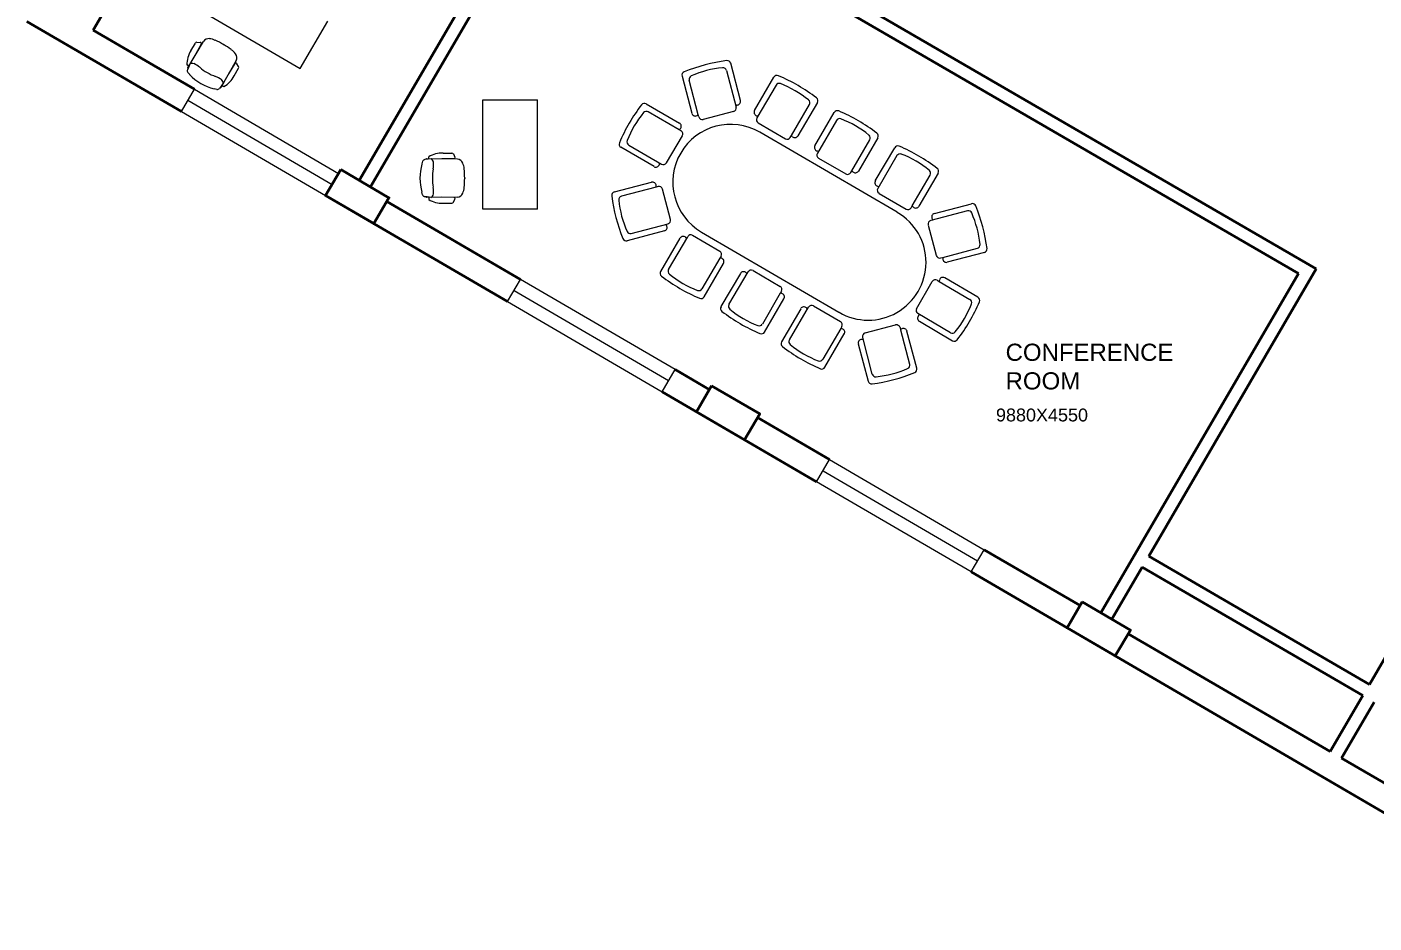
# Model space of a CAD drawing. Header units: millimetres. Extents: x 3079 to 579737, y 1565 to 1161826.
# Drawn here: x 117947 to 133642, y 551787 to 562230 of the extents above; entities that cross this region are included whole.
import ezdxf

# ---------------------------------------------------------------- set-up
doc = ezdxf.new("R2010")
doc.units = ezdxf.units.MM
for name, color, linetype, lineweight in [('1', 7, 'Continuous', 35), ('A_COL', 250, 'Continuous', 40), ('IG-Area', 250, 'Continuous', 30), ('SILL', 251, 'Continuous', 18), ('WINDOW', 252, 'Continuous', 15)]:
    doc.layers.add(name, color=color, linetype=linetype, lineweight=lineweight)
doc.layers.add('FURNITURE', color=253, linetype='Continuous', lineweight=5, transparency=0.05)
doc.styles.get("Standard").update_dxf_attribs({"font": 'arial.ttf'})

msp = doc.modelspace()

# ---------------------------------------------------------------- linework, layer by layer
at = {"layer": '1'}
for p, q in [((118719, 562192), (121029, 566171)), ((124320, 564433), (121949, 560366)), ((124115, 564378), (121819, 560442)), ((125157, 563946), (132968, 559410)), ((125081, 563817), (132762, 559356)), ((117947, 562295), (119747, 561245)), ((118719, 562192), (119898, 561504)), ((121427, 560265), (123547, 559029)), ((122140, 560197), (123698, 559288)), ((131016, 556064), (132968, 559410)), ((132838, 559485), (132838, 559485)), ((130457, 555404), (132762, 559356)), ((132888, 559274), (132888, 559274)), ((125498, 558238), (125897, 558005)), ((125347, 557979), (127147, 556929)), ((133587, 554567), (135531, 557913)), ((126459, 557678), (127298, 557188)), ((129098, 556138), (130216, 555486)), ((131016, 556064), (133587, 554567)), ((130587, 555328), (130940, 555933)), ((130940, 555933), (133512, 554438)), ((128947, 555879), (135963, 551787)), ((130778, 555159), (133132, 553785)), ((133132, 553785), (133512, 554438)), ((133263, 553709), (133642, 554362)), ((133263, 553709), (135553, 552374))]:
    msp.add_line(p, q, dxfattribs=at)
at = {"layer": 'A_COL'}
for points in [[(121603, 560568), (121427, 560265), (121988, 559938), (122165, 560240)], [(125922, 558049), (125746, 557746), (126307, 557419), (126484, 557721)], [(130241, 555529), (130065, 555227), (130627, 554900), (130803, 555202)]]:
    msp.add_lwpolyline(points, close=True, dxfattribs=at)
at = {"layer": 'FURNITURE'}
for p, q in [((120030, 562387), (121131, 561747)), ((121131, 561747), (121451, 562298)), ((120002, 562062), (119817, 561752)), ((119858, 561953), (119909, 562041)), ((119978, 562031), (119909, 561907)), ((119927, 562052), (119966, 562049)), ((119830, 561775), (119811, 561787)), ((119848, 561805), (119816, 561730)), ((119817, 561752), (119820, 561738)), ((120384, 561840), (120207, 561525)), ((120370, 561804), (120296, 561683)), ((120362, 561660), (120412, 561748)), ((120413, 561769), (120391, 561802)), ((126097, 561724), (126210, 561296)), ((126260, 561373), (126146, 561806)), ((119821, 561698), (119843, 561675)), ((120237, 561579), (120189, 561514)), ((125579, 561657), (125693, 561224)), ((125768, 561207), (125662, 561609)), ((126424, 561257), (126649, 561644)), ((120159, 561502), (120127, 561509)), ((120207, 561525), (120194, 561521)), ((120221, 561549), (120240, 561537)), ((126675, 561552), (126452, 561170)), ((123257, 560108), (123257, 561382)), ((123257, 561382), (123894, 561382)), ((123894, 560108), (123894, 561382)), ((125162, 561335), (125549, 561109)), ((126180, 561245), (125826, 561152)), ((126854, 560966), (127063, 561325)), ((127156, 561348), (126930, 560961)), ((125545, 561032), (125186, 561242)), ((125775, 561182), (125768, 561207)), ((126467, 561112), (126783, 560928)), ((127127, 560846), (127353, 561234)), ((127378, 561141), (127156, 560759)), ((125399, 560646), (125583, 560961)), ((125568, 561019), (125545, 561032)), ((128087, 560070), (126486, 561004)), ((126841, 560943), (126854, 560966)), ((127860, 560938), (127634, 560551)), ((125254, 560602), (124867, 560828)), ((124959, 560853), (125341, 560630)), ((127558, 560555), (127767, 560914)), ((127831, 560436), (128057, 560823)), ((122557, 560664), (122547, 560633)), ((122662, 560693), (122582, 560684)), ((122601, 560694), (122590, 560684)), ((122962, 560689), (122601, 560694)), ((122628, 560694), (122628, 560717)), ((122924, 560695), (122782, 560692)), ((122795, 560760), (122897, 560759)), ((122916, 560750), (122933, 560714)), ((127171, 560702), (127487, 560517)), ((128082, 560731), (127860, 560349)), ((127544, 560533), (127558, 560555)), ((128261, 560145), (128471, 560504)), ((128564, 560527), (128338, 560140)), ((122557, 560273), (122547, 560304)), ((124791, 560307), (125225, 560421)), ((125276, 560363), (124874, 560257)), ((125301, 560370), (125276, 560363)), ((125446, 559986), (125352, 560340)), ((122662, 560243), (122582, 560253)), ((122601, 560243), (122590, 560252)), ((122962, 560247), (122601, 560243)), ((122628, 560243), (122628, 560220)), ((122924, 560242), (122782, 560245)), ((122795, 560177), (122897, 560177)), ((122916, 560187), (122933, 560223)), ((127875, 560291), (128190, 560107)), ((128248, 560122), (128261, 560145)), ((128519, 560055), (128953, 560169)), ((123894, 560108), (123257, 560108)), ((128905, 560086), (128478, 559974)), ((125374, 559853), (124941, 559739)), ((124988, 559822), (125416, 559935)), ((125806, 559839), (127408, 558905)), ((128448, 559922), (128541, 559569)), ((125555, 559768), (125330, 559381)), ((125423, 559405), (125645, 559786)), ((125703, 559802), (126019, 559617)), ((126021, 559537), (125811, 559178)), ((126034, 559560), (126021, 559537)), ((128592, 559539), (128618, 559545)), ((128618, 559545), (129020, 559651)), ((129102, 559602), (128669, 559488)), ((125836, 559085), (126062, 559473)), ((126126, 558994), (126349, 559376)), ((126407, 559391), (126722, 559207)), ((126259, 559358), (126033, 558971)), ((128311, 558947), (128495, 559263)), ((128552, 559278), (128575, 559265)), ((128575, 559265), (128934, 559055)), ((129027, 559081), (128640, 559306)), ((126724, 559127), (126515, 558767)), ((126540, 558675), (126766, 559062)), ((126738, 559149), (126724, 559127)), ((126963, 558947), (126737, 558560)), ((126830, 558584), (127053, 558965)), ((127110, 558981), (127426, 558797)), ((128708, 558667), (128326, 558890)), ((127441, 558739), (127428, 558716)), ((127714, 558664), (128067, 558757)), ((128344, 558800), (128731, 558574)), ((127428, 558716), (127219, 558357)), ((127244, 558265), (127470, 558652)), ((127796, 558185), (127684, 558612)), ((128119, 558727), (128125, 558701)), ((128125, 558701), (128231, 558299)), ((128315, 558252), (128200, 558685)), ((127633, 558536), (127747, 558102))]:
    msp.add_line(p, q, dxfattribs=at)
for centre, radius, start, end in [((119926, 562034), 17.9, 87.0324, 158.1873), ((119967, 562037), 12.2, 333.7328, 93.2855), ((120064, 562020), 74.1, 82.65, 145.6697), ((120058, 561920), 174, 62.024, 85.1308), ((119694, 561091), 1080, 54.1325, 65.5897), ((120099, 561796), 288, 146.8916, 181.8038), ((120234, 561818), 174, 34.5914, 57.6982), ((120318, 561872), 74.1, 334.0525, 37.0722), ((119842, 561717), 28.4, 152.5642, 221.7091), ((119874, 561761), 45.2, 64.4488, 130.3226), ((119874, 561761), 45.2, 64.4488, 130.3226), ((119756, 561516), 318, 50.2857, 64.4502), ((120369, 562253), 641, 230.2858, 249.4364), ((120380, 561797), 12.2, 26.4367, 145.9894), ((120398, 561760), 17.9, 321.5349, 32.6898), ((126370, 559802), 2053, 97.5708, 111.9252), ((126173, 560550), 1211, 95.7512, 113.7449), ((126056, 561713), 42.1, 14.748, 95.7512), ((126105, 561796), 42.1, 14.748, 97.5708), ((120289, 562116), 628, 224.6718, 255.0504), ((120032, 561355), 318, 55.272, 69.4365), ((120187, 561579), 45.2, 349.3996, 55.2734), ((120106, 561792), 288, 297.9184, 332.8306), ((125620, 561668), 42.1, 111.9252, 194.748), ((125703, 561620), 42.1, 113.7449, 194.748), ((126686, 561623), 42.1, 66.9252, 149.748), ((126711, 561530), 42.1, 68.7449, 149.748), ((125898, 559773), 2053, 52.5708, 66.9252), ((126287, 560441), 1211, 50.7512, 68.7449), ((120165, 561530), 28.4, 258.0131, 327.158), ((127120, 561370), 42.1, 329.748, 52.5708), ((126738, 560076), 2053, 142.5708, 156.9252), ((125141, 561298), 42.1, 59.748, 142.5708), ((125164, 561205), 42.1, 59.748, 140.7512), ((126169, 561286), 42.1, 284.748, 14.748), ((126219, 561394), 73.8, 257.0907, 270.2782), ((126220, 561362), 42.1, 270.2782, 14.748), ((126460, 561236), 42.1, 149.748, 254.2178), ((127027, 561346), 42.1, 329.748, 50.7512), ((127390, 561212), 42.1, 66.9252, 149.748), ((126601, 559362), 2053, 52.5708, 66.9252), ((126069, 560466), 1211, 140.7512, 158.7449), ((126146, 560421), 674, 59.748, 239.748), ((125528, 561073), 42.1, 315.2782, 59.748), ((125734, 561234), 42.1, 194.748, 299.2178), ((125718, 561262), 73.8, 299.2178, 312.4053), ((125815, 561193), 42.1, 194.748, 284.748), ((126488, 561148), 42.1, 149.748, 239.748), ((126469, 561266), 73.8, 254.2178, 267.4053), ((127415, 561120), 42.1, 68.7449, 149.748), ((126991, 560031), 1211, 50.7512, 68.7449), ((125506, 561095), 73.8, 302.0907, 315.2782), ((125546, 560983), 42.1, 329.748, 59.748), ((126804, 560964), 42.1, 239.748, 329.748), ((126916, 561005), 73.8, 212.0907, 225.2782), ((126894, 560983), 42.1, 225.2782, 329.748), ((127731, 560936), 42.1, 329.748, 50.7512), ((127824, 560959), 42.1, 329.748, 52.5708), ((124888, 560864), 42.1, 156.9252, 239.748), ((124980, 560890), 42.1, 158.7449, 239.748), ((127164, 560825), 42.1, 149.748, 254.2178), ((127172, 560856), 73.8, 254.2178, 267.4053), ((128093, 560802), 42.1, 66.9252, 149.748), ((127305, 558952), 2053, 52.5708, 66.9252), ((123154, 560468), 628, 164.8107, 195.1893), ((122583, 560655), 28.4, 92.7031, 161.848), ((122780, 560472), 288, 87.0305, 121.9427), ((122638, 560649), 45.2, 4.5877, 70.4615), ((122366, 560628), 318, 350.4246, 4.5891), ((122900, 560741), 17.9, 27.1713, 98.3262), ((122923, 560707), 12.2, 273.8717, 33.4244), ((122957, 560615), 74.1, 22.7889, 85.8086), ((122867, 560570), 174, 2.1629, 25.2697), ((125275, 560638), 42.1, 239.748, 344.2178), ((125244, 560647), 73.8, 344.2178, 357.4053), ((125362, 560667), 42.1, 239.748, 329.748), ((127192, 560738), 42.1, 149.748, 239.748), ((128119, 560709), 42.1, 68.7449, 149.748), ((127695, 559620), 1211, 50.7512, 68.7449), ((123312, 560468), 641, 170.4247, 189.5753), ((121967, 560468), 1080, 354.2714, 5.7286), ((127508, 560554), 42.1, 239.748, 329.748), ((127620, 560595), 73.8, 212.0907, 225.2782), ((127598, 560572), 42.1, 225.2782, 329.748), ((128434, 560525), 42.1, 329.748, 50.7512), ((128527, 560549), 42.1, 329.748, 52.5708), ((122366, 560308), 318, 355.4109, 9.5754), ((122867, 560367), 174, 334.7303, 357.8371), ((124802, 560266), 42.1, 104.748, 187.5708), ((125235, 560380), 42.1, 0.2782, 104.748), ((125204, 560380), 73.8, 347.0907, 0.2782), ((125312, 560329), 42.1, 14.748, 104.748), ((127868, 560415), 42.1, 149.748, 254.2178), ((127896, 560328), 42.1, 149.748, 239.748), ((127876, 560445), 73.8, 254.2178, 267.4053), ((122583, 560282), 28.4, 198.152, 267.2969), ((122780, 560464), 288, 238.0573, 272.9695), ((122638, 560287), 45.2, 289.5385, 355.4123), ((122638, 560287), 45.2, 289.5385, 355.4123), ((122900, 560195), 17.9, 261.6738, 332.8287), ((122923, 560230), 12.2, 326.5756, 86.1283), ((122957, 560321), 74.1, 274.1914, 337.2111), ((126795, 560531), 2053, 187.5708, 201.9252), ((124884, 560217), 42.1, 104.748, 185.7512), ((126047, 560334), 1211, 185.7512, 203.7449), ((128324, 560184), 73.8, 212.0907, 225.2782), ((128964, 560129), 42.1, 21.9252, 104.748), ((127098, 559378), 2053, 7.5708, 21.9252), ((127748, 559487), 674, 239.748, 59.748), ((128212, 560143), 42.1, 239.748, 329.748), ((128302, 560162), 42.1, 225.2782, 329.748), ((128530, 560015), 42.1, 104.748, 209.2178), ((128558, 560030), 73.8, 209.2178, 222.4053), ((128916, 560045), 42.1, 23.7449, 104.748), ((127846, 559575), 1211, 5.7512, 23.7449), ((124977, 559863), 42.1, 203.7449, 284.748), ((125363, 559894), 42.1, 284.748, 29.2178), ((125336, 559878), 73.8, 29.2178, 42.4053), ((125405, 559976), 42.1, 284.748, 14.748), ((128489, 559933), 42.1, 104.748, 194.748), ((124930, 559780), 42.1, 201.9252, 284.748), ((125592, 559747), 42.1, 45.2782, 149.748), ((125569, 559724), 73.8, 32.0907, 45.2782), ((125682, 559765), 42.1, 59.748, 149.748), ((129009, 559692), 42.1, 284.748, 5.7512), ((125997, 559581), 42.1, 329.748, 59.748), ((126017, 559463), 73.8, 74.2178, 87.4053), ((126026, 559494), 42.1, 329.748, 74.2178), ((128582, 559579), 42.1, 194.748, 284.748), ((128690, 559529), 73.8, 167.0907, 180.2782), ((128658, 559529), 42.1, 180.2782, 284.748), ((129091, 559643), 42.1, 284.748, 7.5708), ((125366, 559360), 42.1, 149.748, 232.5708), ((125459, 559383), 42.1, 149.748, 230.7512), ((126296, 559336), 42.1, 45.2782, 149.748), ((126273, 559314), 73.8, 32.0907, 45.2782), ((126385, 559355), 42.1, 59.748, 149.748), ((126588, 560957), 2053, 232.5708, 246.9252), ((126198, 560288), 1211, 230.7512, 248.7449), ((126701, 559171), 42.1, 329.748, 59.748), ((128531, 559242), 42.1, 59.748, 149.748), ((128649, 559261), 73.8, 164.2178, 177.4053), ((128618, 559270), 42.1, 59.748, 164.2178), ((125775, 559199), 42.1, 248.7449, 329.748), ((125800, 559107), 42.1, 246.9252, 329.748), ((126721, 559053), 73.8, 74.2178, 87.4053), ((126730, 559083), 42.1, 329.748, 74.2178), ((128913, 559019), 42.1, 338.7449, 59.748), ((129006, 559044), 42.1, 336.9252, 59.748), ((126070, 558949), 42.1, 149.748, 232.5708), ((127292, 560546), 2053, 232.5708, 246.9252), ((126163, 558973), 42.1, 149.748, 230.7512), ((126902, 559878), 1211, 230.7512, 248.7449), ((126999, 558926), 42.1, 45.2782, 149.748), ((126977, 558904), 73.8, 32.0907, 45.2782), ((127089, 558944), 42.1, 59.748, 149.748), ((128347, 558926), 42.1, 149.748, 239.748), ((127824, 559443), 1211, 320.7512, 338.7449), ((127156, 559832), 2053, 322.5708, 336.9252), ((126478, 558789), 42.1, 248.7449, 329.748), ((127405, 558760), 42.1, 329.748, 59.748), ((128078, 558716), 42.1, 14.748, 104.748), ((128365, 558836), 42.1, 135.2782, 239.748), ((128388, 558814), 73.8, 122.0907, 135.2782), ((126504, 558696), 42.1, 246.9252, 329.748), ((126866, 558562), 42.1, 149.748, 230.7512), ((127425, 558642), 73.8, 74.2178, 87.4053), ((127433, 558673), 42.1, 329.748, 74.2178), ((127674, 558546), 42.1, 90.2782, 194.748), ((127674, 558515), 73.8, 77.0907, 90.2782), ((127724, 558623), 42.1, 104.748, 194.748), ((128175, 558647), 73.8, 119.2178, 132.4053), ((128160, 558674), 42.1, 14.748, 119.2178), ((128729, 558703), 42.1, 239.748, 320.7512), ((128752, 558610), 42.1, 239.748, 322.5708), ((126774, 558539), 42.1, 149.748, 232.5708), ((127996, 560136), 2053, 232.5708, 246.9252), ((127606, 559467), 1211, 230.7512, 248.7449), ((127182, 558378), 42.1, 248.7449, 329.748), ((127208, 558286), 42.1, 246.9252, 329.748), ((128191, 558288), 42.1, 293.7449, 14.748), ((127523, 560106), 2053, 277.5708, 291.9252), ((127837, 558195), 42.1, 194.748, 275.7512), ((127720, 559358), 1211, 275.7512, 293.7449), ((128274, 558241), 42.1, 291.9252, 14.748), ((127788, 558113), 42.1, 194.748, 277.5708)]:
    msp.add_arc(centre, radius, start, end, dxfattribs=at)
for p in [(120236, 562024), (123047, 560468)]:
    msp.add_point(p, dxfattribs=at)
at = {"layer": 'SILL'}
for p, q in [((119898, 561504), (121578, 560524)), ((119747, 561245), (121427, 560265)), ((125498, 558238), (123698, 559288)), ((123547, 559029), (125347, 557979)), ((127298, 557188), (129098, 556138)), ((128947, 555879), (127147, 556929))]:
    msp.add_line(p, q, dxfattribs=at)
at = {"layer": 'WINDOW'}
for p, q in [((119747, 561245), (119898, 561504)), ((119823, 561375), (121502, 560395)), ((123547, 559029), (123698, 559288)), ((123623, 559158), (125423, 558108)), ((125347, 557979), (125498, 558238)), ((127147, 556929), (127298, 557188)), ((127223, 557059), (129023, 556009)), ((128947, 555879), (129098, 556138))]:
    msp.add_line(p, q, dxfattribs=at)

# ---------------------------------------------------------------- texts
at = {"layer": 'IG-Area', "attachment_point": 1}
for s, insert, char_height in [('{\\H0.66667x;CONFERENCE \\PROOM}', (129349, 558539), 300), ('9880X4550', (129237, 557783), 150)]:
    msp.add_mtext_dynamic_manual_height_columns(s, width=38356.19, gutter_width=12.5, heights=[0], dxfattribs=dict(at, insert=insert, char_height=char_height))

doc.saveas('drawing.dxf')
